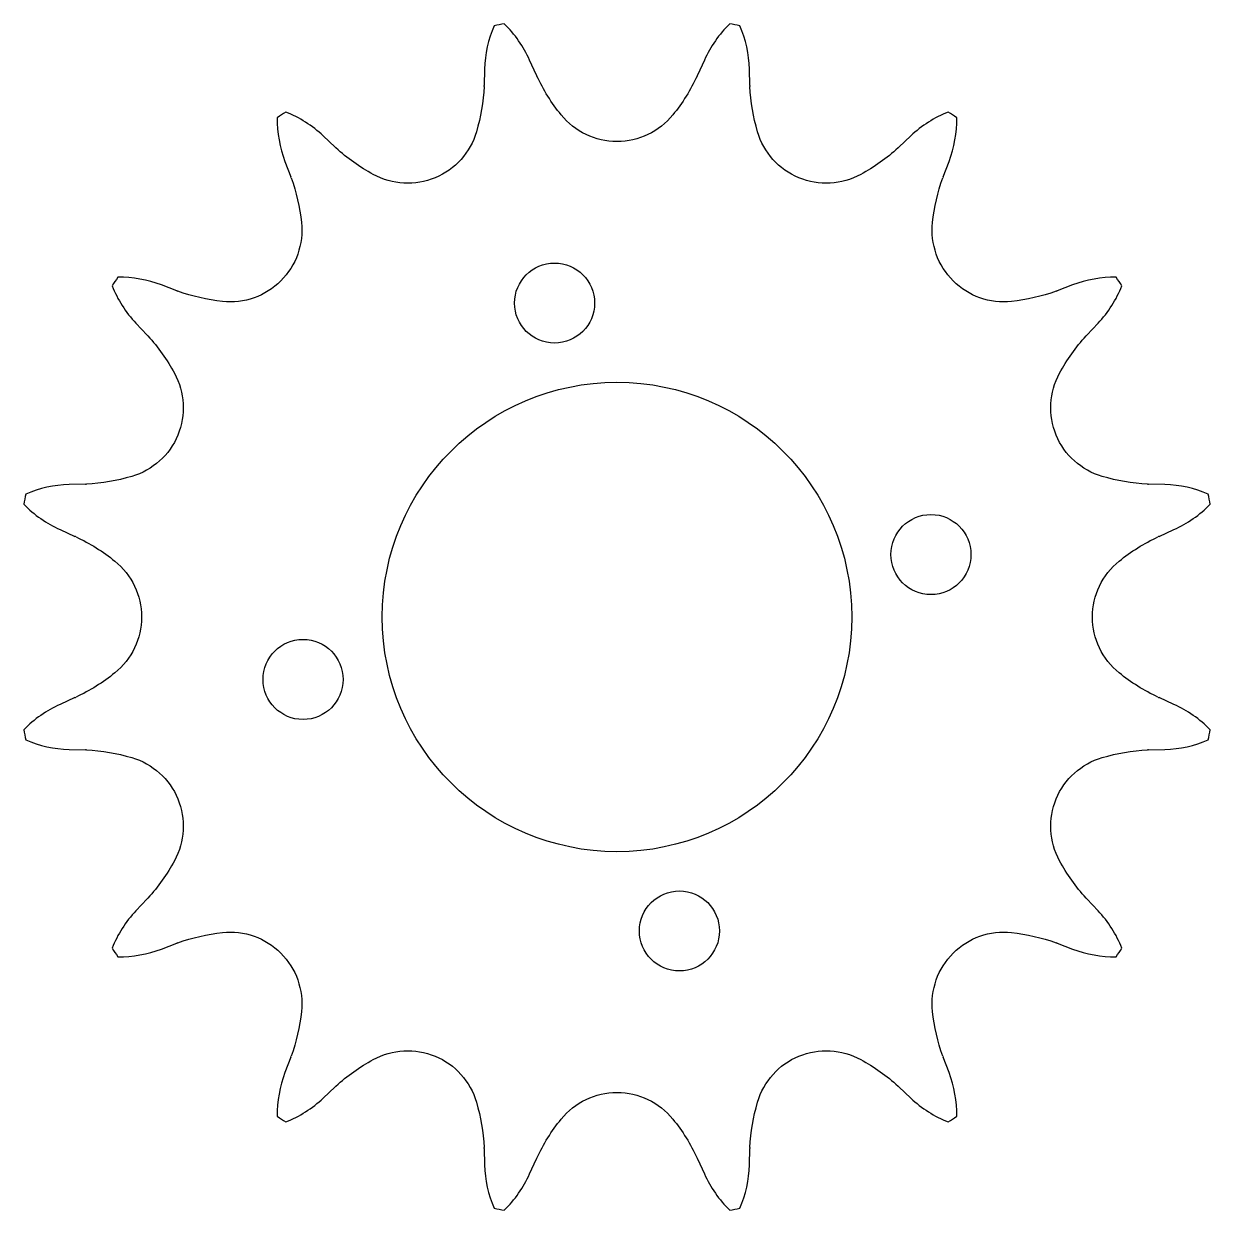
# Model space of a CAD drawing. Header units: inches. Extents: x -1.39 to 1.39, y -0.11 to 2.67.
import ezdxf

# ---------------------------------------------------------------- set-up
doc = ezdxf.new("R2010")
doc.units = ezdxf.units.IN
doc.header["$MEASUREMENT"] = 0

msp = doc.modelspace()

# ---------------------------------------------------------------- linework, layer by layer
for points in [[(-0.1889, 2.5514), (-0.2047, 2.5864, 0.093514), (-0.2641, 2.6716, 0.004285), (-0.2879, 2.6669, 0.093514), (-0.3103, 2.5654), (-0.3115, 2.527)], [(0.3115, 2.527), (0.3103, 2.5654, 0.093514), (0.2879, 2.6669, 0.004285), (0.2641, 2.6716, 0.093514), (0.2047, 2.5864), (0.1889, 2.5514)], [(0.1878, 2.5491, -0.061811), (0.1308, 2.458, -0.479656), (-0.1308, 2.458, -0.061811), (-0.1878, 2.5491)], [(-0.3116, 2.5245, -0.061811), (-0.3294, 2.4185, -0.479656), (-0.571, 2.3184, -0.061811), (-0.6586, 2.3807)], [(0.6586, 2.3807, -0.061811), (0.571, 2.3184, -0.479656), (0.3294, 2.4185, -0.061811), (0.3116, 2.5245)], [(-0.6605, 2.3825), (-0.6885, 2.4088, 0.093514), (-0.776, 2.4647, 0.004285), (-0.7962, 2.4512, 0.093514), (-0.778, 2.3489), (-0.7644, 2.313)], [(0.7644, 2.313), (0.778, 2.3489, 0.093514), (0.7962, 2.4512, 0.004285), (0.776, 2.4647, 0.093514), (0.6885, 2.4088), (0.6605, 2.3825)], [(-0.7635, 2.3106, -0.061811), (-0.7395, 2.2058, -0.479656), (-0.9244, 2.0209, -0.061811), (-1.0291, 2.045)], [(1.0291, 2.045, -0.061811), (0.9244, 2.0209, -0.479656), (0.7395, 2.2058, -0.061811), (0.7635, 2.3106)], [(-1.0316, 2.0459), (-1.0675, 2.0595, 0.093514), (-1.1697, 2.0776, 0.004285), (-1.1832, 2.0575, 0.093514), (-1.1273, 1.9699), (-1.101, 1.942)], [(1.101, 1.942), (1.1273, 1.9699, 0.093514), (1.1832, 2.0575, 0.004285), (1.1697, 2.0776, 0.093514), (1.0675, 2.0595), (1.0316, 2.0459)], [(-1.0993, 1.9401, -0.061811), (-1.0369, 1.8525, -0.479656), (-1.137, 1.6109, -0.061811), (-1.243, 1.593)], [(1.243, 1.593, -0.061811), (1.137, 1.6109, -0.479656), (1.0369, 1.8525, -0.061811), (1.0993, 1.9401)], [(-1.2456, 1.5929), (-1.284, 1.5918, 0.093514), (-1.3854, 1.5694, 0.004285), (-1.3901, 1.5456, 0.093514), (-1.305, 1.4861), (-1.27, 1.4704)], [(1.27, 1.4704), (1.305, 1.4861, 0.093514), (1.3901, 1.5456, 0.004285), (1.3854, 1.5694, 0.093514), (1.284, 1.5918), (1.2456, 1.5929)], [(-1.2676, 1.4693, -0.061811), (-1.1765, 1.4122, -0.479656), (-1.1765, 1.1507, -0.061811), (-1.2676, 1.0936)], [(1.2676, 1.0936, -0.061811), (1.1765, 1.1507, -0.479656), (1.1765, 1.4122, -0.061811), (1.2676, 1.4693)], [(-1.27, 1.0926), (-1.305, 1.0768, 0.093514), (-1.3901, 1.0173, 0.004285), (-1.3854, 0.9935, 0.093514), (-1.284, 0.9712), (-1.2456, 0.97)], [(1.2456, 0.97), (1.284, 0.9712, 0.093514), (1.3854, 0.9935, 0.004285), (1.3901, 1.0173, 0.093514), (1.305, 1.0768), (1.27, 1.0926)], [(-1.243, 0.9699, -0.061811), (-1.137, 0.952, -0.479656), (-1.0369, 0.7104, -0.061811), (-1.0993, 0.6228)], [(1.0993, 0.6228, -0.061811), (1.0369, 0.7104, -0.479656), (1.137, 0.952, -0.061811), (1.243, 0.9699)], [(-1.101, 0.6209), (-1.1273, 0.593, 0.093514), (-1.1832, 0.5054, 0.004285), (-1.1697, 0.4853, 0.093514), (-1.0675, 0.5034), (-1.0316, 0.517)], [(1.0316, 0.517), (1.0675, 0.5034, 0.093514), (1.1697, 0.4853, 0.004285), (1.1832, 0.5054, 0.093514), (1.1273, 0.593), (1.101, 0.6209)], [(-1.0291, 0.5179, -0.061811), (-0.9244, 0.542, -0.479656), (-0.7395, 0.3571, -0.061811), (-0.7635, 0.2523)], [(0.7635, 0.2523, -0.061811), (0.7395, 0.3571, -0.479656), (0.9244, 0.542, -0.061811), (1.0291, 0.5179)], [(-0.6586, 0.1822, -0.061811), (-0.571, 0.2445, -0.479656), (-0.3294, 0.1445, -0.061811), (-0.3116, 0.0385)], [(0.3116, 0.0385, -0.061811), (0.3294, 0.1445, -0.479656), (0.571, 0.2445, -0.061811), (0.6586, 0.1822)], [(-0.7644, 0.2499), (-0.778, 0.214, 0.093514), (-0.7962, 0.1117, 0.004285), (-0.776, 0.0982, 0.093514), (-0.6885, 0.1541), (-0.6605, 0.1805)], [(0.6605, 0.1805), (0.6885, 0.1541, 0.093514), (0.776, 0.0982, 0.004285), (0.7962, 0.1117, 0.093514), (0.778, 0.214), (0.7644, 0.2499)], [(-0.1878, 0.0138, -0.061811), (-0.1308, 0.1049, -0.479656), (0.1308, 0.1049, -0.061811), (0.1878, 0.0138)], [(-0.3115, 0.0359), (-0.3103, -0.0025, 0.093514), (-0.2879, -0.1039, 0.004285), (-0.2641, -0.1087, 0.093514), (-0.2047, -0.0235), (-0.1889, 0.0115)], [(0.1889, 0.0115), (0.2047, -0.0235, 0.093514), (0.2641, -0.1087, 0.004285), (0.2879, -0.1039, 0.093514), (0.3103, -0.0025), (0.3115, 0.0359)]]:
    msp.add_lwpolyline(points, format="xyb")
for centre, radius in [((-0.1463, 2.017), 0.0938), ((0, 1.2815), 0.55), ((0.7356, 1.4278), 0.0938), ((-0.7356, 1.1351), 0.0938), ((0.1463, 0.5459), 0.0938)]:
    msp.add_circle(centre, radius)
for centre, major_axis, ratio, start_param, end_param in [((0.0215, 2.6478), (-0.1327, 0.2888), 0.728246, 1.569958, 1.578098), ((-0.0215, 2.6478), (0.1327, 0.2888), 0.728228, 4.705087, 4.713227), ((-0.5428, 2.5356), (0.0121, 0.3176), 0.728251, 4.705087, 4.713227), ((0.5428, 2.5356), (-0.0121, 0.3176), 0.728237, 1.569958, 1.578098), ((-0.503, 2.5521), (-0.2331, 0.216), 0.72824, 1.569958, 1.578098), ((0.503, 2.552), (0.2331, 0.216), 0.728211, 4.705087, 4.713227), ((-0.9814, 2.2324), (-0.1104, 0.2981), 0.728242, 4.705087, 4.713227), ((0.9814, 2.2324), (0.1104, 0.298), 0.728183, 1.569957, 1.578098), ((-0.951, 2.2628), (0.2981, -0.1104), 0.728209, 4.71155, 4.719691), ((0.951, 2.2628), (0.2981, 0.1104), 0.728225, 4.705087, 4.713227), ((-1.2706, 1.7844), (-0.216, 0.2331), 0.728259, 4.705087, 4.713227), ((1.2706, 1.7845), (0.216, 0.2331), 0.728223, 1.569958, 1.578098), ((-1.2541, 1.8242), (0.3176, 0.0121), 0.728231, 4.711551, 4.719691), ((1.2541, 1.8242), (0.3176, -0.0121), 0.728216, 4.705087, 4.713227), ((-1.3664, 1.2599), (0.2888, -0.1327), 0.728235, 1.563494, 1.571634), ((1.3664, 1.2599), (0.2888, 0.1327), 0.728223, 1.569958, 1.578098), ((-1.3664, 1.303), (0.2888, 0.1327), 0.728236, 4.711551, 4.719691), ((1.3664, 1.303), (0.2888, -0.1327), 0.728246, 4.705087, 4.713227), ((-1.2541, 0.7387), (0.3176, -0.0121), 0.728233, 1.563495, 1.571635), ((1.2541, 0.7387), (0.3176, 0.0121), 0.728251, 1.569959, 1.578098), ((-1.2706, 0.7785), (0.216, 0.2331), 0.728223, 4.711551, 4.719691), ((1.2706, 0.7784), (-0.216, 0.2331), 0.728203, 1.563495, 1.571635), ((-0.9509, 0.3001), (0.2981, 0.1104), 0.728238, 1.563494, 1.571634), ((0.951, 0.3001), (0.2981, -0.1104), 0.728229, 1.569958, 1.578098), ((-0.9814, 0.3305), (0.1104, 0.2981), 0.728211, 4.71155, 4.719691), ((0.9814, 0.3305), (-0.1104, 0.2981), 0.728214, 1.563495, 1.571635), ((-0.503, 0.0108), (0.2331, 0.216), 0.728253, 1.563494, 1.571634), ((0.503, 0.0109), (-0.2331, 0.216), 0.728228, 4.711551, 4.719691), ((-0.5428, 0.0273), (-0.0121, 0.3176), 0.728222, 4.711551, 4.719691), ((0.5428, 0.0273), (0.0121, 0.3176), 0.728241, 1.563494, 1.571634), ((0.0215, -0.0849), (0.1327, 0.2888), 0.728241, 1.563494, 1.571634), ((-0.0215, -0.0849), (-0.1327, 0.2888), 0.728221, 4.711551, 4.719691)]:
    msp.add_ellipse(centre, major_axis=major_axis, ratio=ratio, start_param=start_param, end_param=end_param)

doc.saveas('drawing.dxf')
